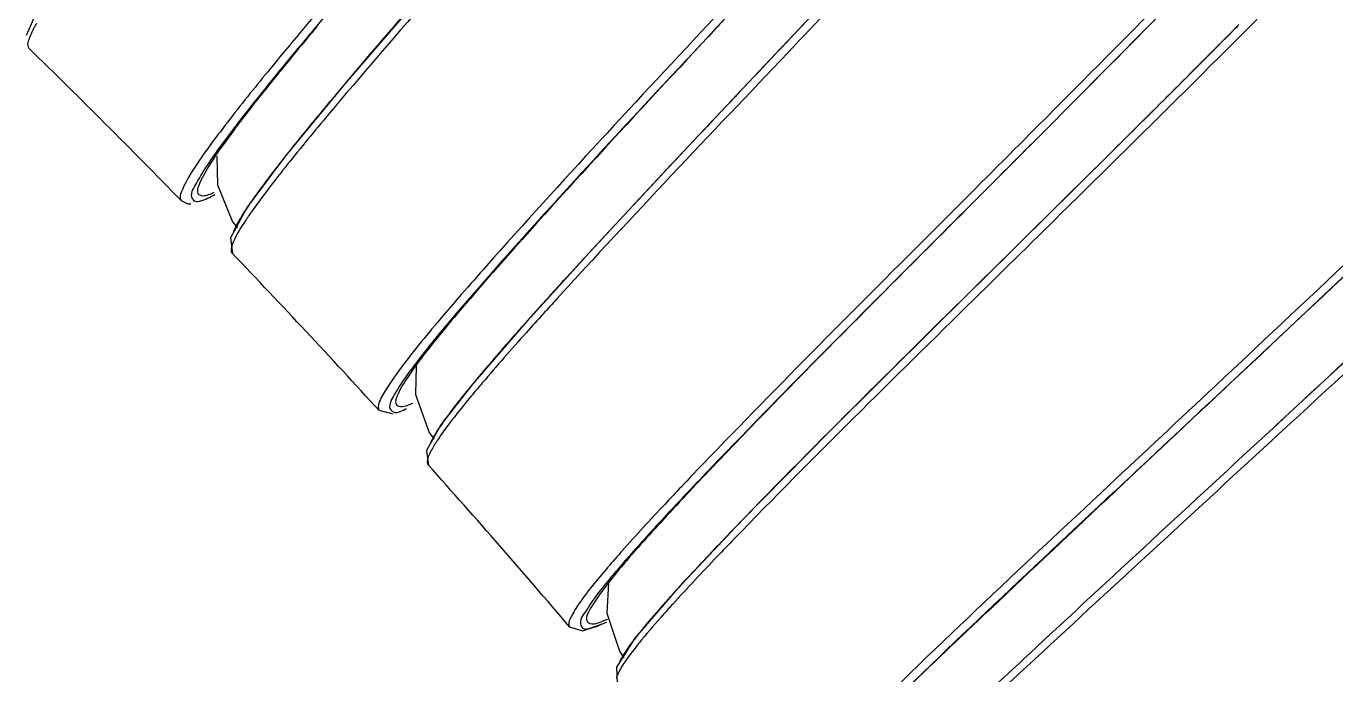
# Model space of a CAD drawing. Header units: millimetres. Extents: x 601 to 1195, y -13 to 407.
# Drawn here: x 1087.56 to 1099.29, y 296.92 to 302.74 of the extents above; entities that cross this region are included whole.
import ezdxf

# ---------------------------------------------------------------- set-up
doc = ezdxf.new("R2010")
doc.units = ezdxf.units.MM
doc.header["$LTSCALE"] = 0.1

msp = doc.modelspace()

# ---------------------------------------------------------------- linework, layer by layer
at = {"color": 7, "linetype": 'Continuous'}
for p, q in [((1097.0155, 302.1348), (1097.8904, 303.0198)), ((1087.648, 302.8645), (1087.5568, 302.6536)), ((1098.4229, 302.7522), (1098.3985, 302.7276)), ((1090.43, 302.2426), (1089.8813, 301.5761)), ((1097.1539, 302.2741), (1097.0158, 302.135)), ((1096.5928, 301.71), (1097.0155, 302.1348)), ((1097.0158, 302.135), (1096.593, 301.7101)), ((1096.5404, 301.7624), (1096.5094, 301.7313)), ((1096.5928, 301.71), (1096.56, 301.6771)), ((1089.2642, 301.5719), (1089.2708, 301.3155)), ((1089.8813, 301.5761), (1089.5369, 301.1148)), ((1097.2979, 301.6262), (1096.9561, 301.2868)), ((1097.2998, 301.6275), (1096.9853, 301.3157)), ((1093.3959, 301.5604), (1092.634, 300.7426)), ((1093.3306, 301.4907), (1093.1408, 301.288)), ((1089.1025, 301.2281), (1089.1372, 301.2174)), ((1089.2708, 301.3155), (1089.4062, 300.9847)), ((1097.0083, 301.2341), (1096.8837, 301.1112)), ((1096.9853, 301.3157), (1096.9561, 301.2868)), ((1097.0368, 301.2623), (1097.0083, 301.2341)), ((1088.9461, 301.1738), (1088.9469, 301.1729)), ((1089.4062, 300.9847), (1089.4497, 300.9308)), ((1092.634, 300.7426), (1092.0142, 300.0602)), ((1092.0142, 300.0602), (1091.5581, 299.532)), ((1091.0513, 299.6892), (1091.0464, 299.4351)), ((1091.5987, 299.58), (1091.5906, 299.5703)), ((1091.6077, 299.5908), (1091.5987, 299.58)), ((1098.2962, 299.5926), (1098.2094, 299.5113)), ((1098.329, 299.6234), (1098.2962, 299.5926)), ((1091.5581, 299.532), (1091.2727, 299.1637)), ((1098.3797, 299.5693), (1098.3478, 299.5393)), ((1098.3797, 299.5693), (1098.3481, 299.5396)), ((1091.0464, 299.4351), (1091.1681, 299.0942)), ((1090.7173, 299.2941), (1090.8429, 299.263)), ((1090.7173, 299.2941), (1090.7199, 299.2908)), ((1098.7584, 299.1618), (1098.7283, 299.1339)), ((1098.758, 299.1614), (1098.7283, 299.1339)), ((1091.1681, 299.0942), (1091.2129, 299.0342)), ((1098.8075, 299.1061), (1098.7786, 299.0794)), ((1093.9643, 298.3005), (1093.3809, 297.6816)), ((1092.895, 298.0318), (1092.8833, 298.0185)), ((1092.7733, 297.7511), (1092.7602, 297.4757)), ((1093.3809, 297.6816), (1093.0113, 297.25)), ((1092.7602, 297.4757), (1092.8718, 297.1342)), ((1092.4257, 297.3531), (1092.5446, 297.3171)), ((1092.4257, 297.3531), (1092.4282, 297.3498)), ((1092.5446, 297.3171), (1092.759, 297.3943)), ((1092.8718, 297.1342), (1092.913, 297.0752))]:
    msp.add_line(p, q, dxfattribs=at)
for points in [[(1093.1986, 305.4068), (1092.06, 304.1172), (1091.1692, 303.102), (1090.43, 302.2426)], [(1095.1138, 303.3803), (1094.272, 302.4896), (1093.3959, 301.5604)], [(1098.3798, 299.5694), (1098.8204, 299.9831), (1099.7722, 300.8834), (1100.6114, 301.6907), (1101.3069, 302.3784)], [(1096.9561, 301.2868), (1095.6977, 300.0422), (1094.749, 299.0976), (1093.9643, 298.3005)], [(1088.9461, 301.1738), (1089.0058, 301.1452), (1089.0311, 301.144)], [(1089.5369, 301.1148), (1089.3869, 300.8415), (1089.4053, 300.6989)], [(1091.2727, 299.1637), (1091.145, 298.9343), (1091.1619, 298.8016)], [(1093.0113, 297.25), (1092.8451, 296.9901), (1092.8534, 296.846)]]:
    msp.add_lwpolyline(points, dxfattribs=at)
for centre, radius, start, end in [((965.3698, 433.1551), 185.7334, 315.197015, 315.609606), ((1088.5228, 302.2495), 1.0131, 153.40758, 153.75518), ((1088.5802, 302.2208), 1.0773, 153.03839, 153.40729), ((1124.9744, 273.4422), 45.5772, 140.09462, 140.38799), ((1121.9358, 276.2011), 41.3958, 140.13016, 140.66518), ((1123.2001, 275.0037), 43.1389, 140.11381, 140.48842), ((964.7185, 435.2075), 188.2054, 314.784351, 315.258346), ((962.5706, 437.6412), 191.4463, 314.728173, 315.198774), ((1087.6021, 302.559), 0.0285, 218.47298, 225.65385), ((1034.1562, 247.7852), 76.5001, 44.256929, 45.702972), ((1099.3129, 294.2064), 12.5653, 142.37436, 142.53897), ((1097.9147, 295.4678), 10.6007, 142.59948, 143.20927), ((1168.1336, 231.1412), 102.6864, 136.912324, 137.500246), ((1090.4737, 300.4133), 1.1656, 150.85501, 151.21671), ((1034.1562, 247.7852), 76.5002, 42.320241, 43.766284), ((1110.6242, 283.9254), 25.1474, 138.6829, 139.69606), ((1116.5365, 278.5448), 33.2225, 138.42982, 139.0143), ((1115.3775, 279.648), 31.5476, 138.52699, 139.05353), ((1134.072, 262.4468), 56.4238, 137.57071, 137.75586), ((1123.9869, 271.5861), 42.8137, 137.91407, 138.06462), ((1128.225, 267.5337), 48.6104, 137.6303, 137.84216), ((1128.1388, 267.8363), 48.4082, 137.7569, 137.91384), ((1101.8554, 291.017), 13.3613, 139.89927, 140.08239), ((1102.0996, 290.6672), 13.7132, 139.68296, 139.98551), ((1092.0569, 298.5755), 0.9766, 149.3054, 150.86732), ((1092.2678, 298.4506), 1.2217, 148.24308, 149.3196), ((1092.0744, 298.4545), 1.0092, 149.0394, 150.44684), ((1091.1799, 298.8235), 0.0284, 215.03409, 222.0139), ((1034.1562, 247.7852), 76.5002, 40.383575, 41.829619), ((1126.979, 266.7932), 46.2381, 136.17952, 136.52116), ((1125.2895, 268.4957), 43.765, 136.19761, 136.62102), ((1115.7548, 277.6344), 30.5524, 136.77366, 137.11854), ((1102.0092, 290.0452), 12.0402, 138.59723, 138.75624), ((1092.3446, 298.4123), 1.0765, 292.12342, 293.10637)]:
    msp.add_arc(centre, radius, start, end, dxfattribs=at)
for points, knots in [([(1092.7229, 305.8201), (1092.4734, 305.5334), (1091.5652, 304.491), (1090.655, 303.45), (1090.0119, 302.681)], [0, 0, 0, 0, 0.2749312, 1, 1, 1, 1]), ([(1092.8077, 305.8046), (1092.5585, 305.5182), (1091.6509, 304.4764), (1090.7412, 303.4362), (1090.0987, 302.6672)], [0, 0, 0, 0, 0.2748023, 1, 1, 1, 1]), ([(1093.1964, 305.4043), (1092.9274, 305.0993), (1091.9622, 304.0061), (1090.9937, 302.9154), (1090.3181, 302.1094)], [0, 0, 0, 0, 0.2788329, 1, 1, 1, 1]), ([(1093.0987, 305.1822), (1092.8436, 304.8942), (1091.9268, 303.8598), (1091.0081, 302.8267), (1090.3646, 302.0646)], [0, 0, 0, 0, 0.2783519, 1, 1, 1, 1]), ([(1099.6777, 305.0002), (1099.4672, 304.7678), (1098.4406, 303.6699), (1097.38, 302.6048), (1096.5404, 301.7624)], [0, 0, 0, 0, 0.2086381, 1, 1, 1, 1]), ([(1100.0696, 304.3338), (1099.8616, 304.1102), (1098.8673, 303.0699), (1097.8437, 302.0583), (1097.0368, 301.2623)], [0, 0, 0, 0, 0.2122631, 1, 1, 1, 1]), ([(1094.7349, 303.7894), (1094.4525, 303.4855), (1093.4468, 302.4044), (1092.4371, 301.3265), (1091.7368, 300.5284)], [0, 0, 0, 0, 0.2809352, 1, 1, 1, 1]), ([(1094.7053, 303.7576), (1094.4273, 303.4591), (1093.433, 302.3924), (1092.4353, 301.3282), (1091.7398, 300.541)], [0, 0, 0, 0, 0.27971, 1, 1, 1, 1]), ([(1094.5284, 303.6765), (1094.2618, 303.3904), (1093.3071, 302.3666), (1092.3504, 301.3442), (1091.6813, 300.5892)], [0, 0, 0, 0, 0.279327, 1, 1, 1, 1]), ([(1095.1122, 303.3786), (1094.9588, 303.2161), (1094.3645, 302.5873), (1093.7697, 301.9589), (1093.3306, 301.4907)], [0, 0, 0, 0, 0.2581173, 1, 1, 1, 1]), ([(1095.166, 303.3276), (1094.9041, 303.0511), (1093.9483, 302.0435), (1092.9904, 301.0376), (1092.3111, 300.2928)], [0, 0, 0, 0, 0.2742002, 1, 1, 1, 1]), ([(1087.6489, 302.763), (1087.6438, 302.7538), (1087.6339, 302.736), (1087.6244, 302.7179), (1087.62, 302.7092)], [0, 0, 0, 0, 0.5189644, 1, 1, 1, 1]), ([(1087.6141, 302.6975), (1087.6051, 302.6792), (1087.5854, 302.6331), (1087.5589, 302.5676), (1087.5798, 302.5412)], [0, 0, 0, 0, 0.3774003, 1, 1, 1, 1]), ([(1101.5421, 302.7206), (1101.3245, 302.4967), (1100.2712, 301.4458), (1099.1864, 300.4275), (1098.329, 299.6234)], [0, 0, 0, 0, 0.2098585, 1, 1, 1, 1]), ([(1101.5867, 302.6641), (1101.3714, 302.4416), (1100.321, 301.3907), (1099.2376, 300.3738), (1098.3798, 299.5694)], [0, 0, 0, 0, 0.2084523, 1, 1, 1, 1]), ([(1089.8627, 302.5016), (1089.8154, 302.4444), (1089.6458, 302.2383), (1089.4786, 302.0302), (1089.361, 301.8776)], [0, 0, 0, 0, 0.2780487, 1, 1, 1, 1]), ([(1089.9186, 302.4502), (1089.8728, 302.3947), (1089.7091, 302.1948), (1089.5477, 301.993), (1089.4346, 301.845)], [0, 0, 0, 0, 0.2786971, 1, 1, 1, 1]), ([(1089.9179, 302.4399), (1089.8782, 302.3914), (1089.7347, 302.2152), (1089.5933, 302.0373), (1089.4934, 301.9065)], [0, 0, 0, 0, 0.2760092, 1, 1, 1, 1]), ([(1090.3181, 302.1094), (1090.2694, 302.0512), (1090.0955, 301.8424), (1089.9241, 301.6316), (1089.8041, 301.477)], [0, 0, 0, 0, 0.2795592, 1, 1, 1, 1]), ([(1090.3646, 302.0646), (1090.3164, 302.0075), (1090.143, 301.801), (1089.9719, 301.5927), (1089.8511, 301.4397)], [0, 0, 0, 0, 0.2771314, 1, 1, 1, 1]), ([(1101.8935, 302.1433), (1101.6799, 301.9269), (1100.6517, 300.9151), (1099.5935, 299.9346), (1098.758, 299.1614)], [0, 0, 0, 0, 0.2107833, 1, 1, 1, 1]), ([(1101.8866, 302.1455), (1101.6752, 301.93), (1100.6502, 300.9169), (1099.5938, 299.9364), (1098.7584, 299.1618)], [0, 0, 0, 0, 0.2094682, 1, 1, 1, 1]), ([(1101.953, 302.0841), (1101.7373, 301.8671), (1100.7051, 300.8573), (1099.6442, 299.8775), (1098.8075, 299.1061)], [0, 0, 0, 0, 0.2119011, 1, 1, 1, 1]), ([(1089.339, 301.8489), (1089.2982, 301.7957), (1089.1729, 301.628), (1089.0491, 301.4572), (1088.9829, 301.331)], [0, 0, 0, 0, 0.319766, 1, 1, 1, 1]), ([(1089.4346, 301.845), (1089.3944, 301.7924), (1089.2707, 301.6266), (1089.1487, 301.4577), (1089.0836, 301.3327)], [0, 0, 0, 0, 0.3196995, 1, 1, 1, 1]), ([(1089.4254, 301.8165), (1089.393, 301.7733), (1089.2917, 301.6344), (1089.1927, 301.4926), (1089.1381, 301.3878)], [0, 0, 0, 0, 0.3135947, 1, 1, 1, 1]), ([(1096.593, 301.7101), (1096.3013, 301.4168), (1095.2619, 300.3725), (1094.2185, 299.3315), (1093.4927, 298.5592)], [0, 0, 0, 0, 0.2807219, 1, 1, 1, 1]), ([(1096.5094, 301.7313), (1096.244, 301.465), (1095.276, 300.4949), (1094.3061, 299.5262), (1093.6176, 298.8086)], [0, 0, 0, 0, 0.2743375, 1, 1, 1, 1]), ([(1096.56, 301.6771), (1096.2978, 301.4139), (1095.3413, 300.4553), (1094.3831, 299.4981), (1093.703, 298.7887)], [0, 0, 0, 0, 0.2743281, 1, 1, 1, 1]), ([(1089.8041, 301.477), (1089.7831, 301.45), (1089.7084, 301.3529), (1089.6353, 301.2544), (1089.5846, 301.1819)], [0, 0, 0, 0, 0.2781644, 1, 1, 1, 1]), ([(1089.1381, 301.3878), (1089.1283, 301.369), (1089.1071, 301.3231), (1089.0788, 301.2527), (1089.1025, 301.2281)], [0, 0, 0, 0, 0.3842511, 1, 1, 1, 1]), ([(1089.8511, 301.4397), (1089.8251, 301.4068), (1089.7334, 301.2896), (1089.6438, 301.1707), (1089.5822, 301.0834)], [0, 0, 0, 0, 0.2819299, 1, 1, 1, 1]), ([(1088.9829, 301.331), (1088.9732, 301.3125), (1088.9522, 301.267), (1088.9237, 301.199), (1088.9461, 301.1738)], [0, 0, 0, 0, 0.3824553, 1, 1, 1, 1]), ([(1089.0836, 301.3327), (1089.0628, 301.2929), (1089.0062, 301.2321), (1089.0636, 301.1645), (1089.0836, 301.1653)], [0, 0, 0, 0, 0.6919357, 1, 1, 1, 1]), ([(1089.0836, 301.1653), (1089.0936, 301.1657), (1089.1517, 301.1769), (1089.2046, 301.2046), (1089.2476, 301.2276)], [0, 0, 0, 0, 0.1707659, 1, 1, 1, 1]), ([(1096.9537, 301.2844), (1096.6647, 300.9983), (1095.6279, 299.9728), (1094.5879, 298.95), (1093.8594, 298.1914)], [0, 0, 0, 0, 0.2788331, 1, 1, 1, 1]), ([(1089.5846, 301.1819), (1089.5714, 301.1631), (1089.5263, 301.0975), (1089.4832, 301.0304), (1089.4557, 300.9809)], [0, 0, 0, 0, 0.2888137, 1, 1, 1, 1]), ([(1096.8837, 301.1112), (1096.6059, 300.8373), (1095.607, 299.8532), (1094.6061, 298.8706), (1093.9023, 298.1431)], [0, 0, 0, 0, 0.2782296, 1, 1, 1, 1]), ([(1089.5822, 301.0834), (1089.562, 301.0547), (1089.5, 300.9638), (1089.4399, 300.8701), (1089.411, 300.8006)], [0, 0, 0, 0, 0.3176966, 1, 1, 1, 1]), ([(1089.411, 300.8006), (1089.4065, 300.7899), (1089.3992, 300.7704), (1089.3944, 300.7501), (1089.3934, 300.7409)], [0, 0, 0, 0, 0.5582081, 1, 1, 1, 1]), ([(1089.3934, 300.7409), (1089.3925, 300.7333), (1089.3921, 300.7194), (1089.3981, 300.7062), (1089.4023, 300.702)], [0, 0, 0, 0, 0.563727, 1, 1, 1, 1]), ([(1091.4577, 300.3345), (1091.4016, 300.2698), (1091.2142, 300.0516), (1091.0301, 299.8299), (1090.9095, 299.6677)], [0, 0, 0, 0, 0.2973889, 1, 1, 1, 1]), ([(1091.5488, 300.3229), (1091.4935, 300.259), (1091.3085, 300.0433), (1091.1269, 299.8242), (1091.0081, 299.6637)], [0, 0, 0, 0, 0.2973646, 1, 1, 1, 1]), ([(1091.4461, 300.1918), (1091.3965, 300.1332), (1091.2361, 299.9407), (1091.0788, 299.7447), (1090.9816, 299.6005)], [0, 0, 0, 0, 0.3064489, 1, 1, 1, 1]), ([(1092.1379, 300.1982), (1092.0909, 300.1459), (1091.9214, 299.9561), (1091.7539, 299.7644), (1091.6352, 299.6235)], [0, 0, 0, 0, 0.276121, 1, 1, 1, 1]), ([(1092.1902, 300.1598), (1092.139, 300.1033), (1091.9546, 299.8985), (1091.7725, 299.6918), (1091.6436, 299.5399)], [0, 0, 0, 0, 0.2769396, 1, 1, 1, 1]), ([(1090.9095, 299.6677), (1090.8583, 299.5987), (1090.7852, 299.4912), (1090.7152, 299.3709), (1090.7115, 299.3242)], [0, 0, 0, 0, 0.6472712, 1, 1, 1, 1]), ([(1091.0081, 299.6637), (1090.9575, 299.5955), (1090.8854, 299.4891), (1090.8166, 299.3698), (1090.8132, 299.3236)], [0, 0, 0, 0, 0.6468713, 1, 1, 1, 1]), ([(1090.9816, 299.6005), (1090.9447, 299.5457), (1090.8985, 299.477), (1090.8574, 299.3622), (1090.8773, 299.3407)], [0, 0, 0, 0, 0.6933319, 1, 1, 1, 1]), ([(1091.5906, 299.5703), (1091.5508, 299.5225), (1091.4248, 299.368), (1091.3013, 299.2104), (1091.2291, 299.0936)], [0, 0, 0, 0, 0.3116263, 1, 1, 1, 1]), ([(1091.5969, 299.4845), (1091.5591, 299.4395), (1091.4362, 299.2906), (1091.3162, 299.1386), (1091.2423, 299.0265)], [0, 0, 0, 0, 0.3046983, 1, 1, 1, 1]), ([(1098.3478, 299.5393), (1097.6096, 298.8457), (1096.3502, 297.6617), (1095.0942, 296.4701), (1094.6095, 295.9424)], [0, 0, 0, 0, 0.5857076, 1, 1, 1, 1]), ([(1098.2094, 299.5113), (1097.8926, 299.2143), (1096.7829, 298.1741), (1095.6684, 297.138), (1094.901, 296.3683)], [0, 0, 0, 0, 0.28549, 1, 1, 1, 1]), ([(1098.3481, 299.5396), (1098.0501, 299.2602), (1096.9847, 298.2619), (1095.9162, 297.2665), (1095.1685, 296.5272)], [0, 0, 0, 0, 0.2798032, 1, 1, 1, 1]), ([(1090.8773, 299.3407), (1090.8823, 299.3353), (1090.9316, 299.3154), (1090.982, 299.3426), (1091.0212, 299.3591)], [0, 0, 0, 0, 0.1476836, 1, 1, 1, 1]), ([(1090.7115, 299.3242), (1090.711, 299.3186), (1090.7111, 299.3081), (1090.7148, 299.2981), (1090.7175, 299.2943)], [0, 0, 0, 0, 0.5498386, 1, 1, 1, 1]), ([(1090.8132, 299.3236), (1090.8119, 299.3048), (1090.8686, 299.2487), (1090.9282, 299.2934), (1090.9652, 299.3091)], [0, 0, 0, 0, 0.3192149, 1, 1, 1, 1]), ([(1098.7283, 299.1339), (1098.0015, 298.4615), (1096.7407, 297.2967), (1095.4861, 296.1228), (1094.9827, 295.5986)], [0, 0, 0, 0, 0.5767176, 1, 1, 1, 1]), ([(1091.2039, 299.0509), (1091.1995, 299.0431), (1091.1915, 299.0281), (1091.1841, 299.0128), (1091.1807, 299.0055)], [0, 0, 0, 0, 0.526336, 1, 1, 1, 1]), ([(1091.2423, 299.0265), (1091.2363, 299.0175), (1091.225, 299), (1091.2141, 298.9823), (1091.2089, 298.9737)], [0, 0, 0, 0, 0.5191815, 1, 1, 1, 1]), ([(1098.7786, 299.0794), (1098.0509, 298.4086), (1096.7825, 297.2417), (1095.5207, 296.0654), (1095.009, 295.539)], [0, 0, 0, 0, 0.5741134, 1, 1, 1, 1]), ([(1091.1965, 298.9523), (1091.1871, 298.9357), (1091.1659, 298.8934), (1091.1384, 298.8332), (1091.1566, 298.8072)], [0, 0, 0, 0, 0.375173, 1, 1, 1, 1]), ([(1093.4273, 298.6091), (1093.3774, 298.5564), (1093.1978, 298.3659), (1093.0204, 298.1734), (1092.895, 298.0318)], [0, 0, 0, 0, 0.2774482, 1, 1, 1, 1]), ([(1093.48, 298.5544), (1093.4329, 298.5046), (1093.2636, 298.3243), (1093.0964, 298.142), (1092.9781, 298.0079)], [0, 0, 0, 0, 0.2771216, 1, 1, 1, 1]), ([(1093.3671, 298.4248), (1093.3086, 298.3617), (1093.1126, 298.1482), (1092.9199, 297.9313), (1092.7929, 297.7718)], [0, 0, 0, 0, 0.2969066, 1, 1, 1, 1]), ([(1093.8594, 298.1914), (1093.8071, 298.1369), (1093.6205, 297.9414), (1093.4362, 297.7436), (1093.3065, 297.5982)], [0, 0, 0, 0, 0.2793411, 1, 1, 1, 1]), ([(1093.9023, 298.1431), (1093.8506, 298.0897), (1093.6645, 297.8963), (1093.4805, 297.7008), (1093.3502, 297.557)], [0, 0, 0, 0, 0.2769861, 1, 1, 1, 1]), ([(1092.8833, 298.0185), (1092.8383, 297.9676), (1092.6987, 297.8059), (1092.5607, 297.6409), (1092.4825, 297.5176)], [0, 0, 0, 0, 0.3174139, 1, 1, 1, 1]), ([(1092.9561, 297.9828), (1092.9144, 297.9353), (1092.7842, 297.7834), (1092.656, 297.6283), (1092.583, 297.5124)], [0, 0, 0, 0, 0.3157663, 1, 1, 1, 1]), ([(1092.7929, 297.7718), (1092.7286, 297.691), (1092.6579, 297.5955), (1092.5597, 297.4266), (1092.5874, 297.3945)], [0, 0, 0, 0, 0.7094066, 1, 1, 1, 1]), ([(1093.3065, 297.5982), (1093.2851, 297.5742), (1093.2079, 297.4869), (1093.1321, 297.3983), (1093.0788, 297.3328)], [0, 0, 0, 0, 0.2761066, 1, 1, 1, 1]), ([(1092.4825, 297.5176), (1092.4706, 297.4988), (1092.4441, 297.4513), (1092.4063, 297.3839), (1092.4257, 297.3531)], [0, 0, 0, 0, 0.3797244, 1, 1, 1, 1]), ([(1092.583, 297.5124), (1092.5575, 297.4719), (1092.4967, 297.4187), (1092.5387, 297.3351), (1092.5587, 297.3333)], [0, 0, 0, 0, 0.7038108, 1, 1, 1, 1]), ([(1093.3502, 297.557), (1093.3234, 297.5275), (1093.2283, 297.4216), (1093.135, 297.3141), (1093.07, 297.2348)], [0, 0, 0, 0, 0.2798083, 1, 1, 1, 1]), ([(1092.5587, 297.3333), (1092.5688, 297.3324), (1092.6302, 297.3381), (1092.6869, 297.3637), (1092.7332, 297.3847)], [0, 0, 0, 0, 0.1656037, 1, 1, 1, 1]), ([(1092.5874, 297.3945), (1092.5926, 297.3885), (1092.6486, 297.366), (1092.7052, 297.3969), (1092.75, 297.4151)], [0, 0, 0, 0, 0.1420424, 1, 1, 1, 1]), ([(1100.011, 297.396), (1099.7316, 297.1512), (1098.7103, 296.2575), (1097.6875, 295.3652), (1096.9581, 294.7022)], [0, 0, 0, 0, 0.2737223, 1, 1, 1, 1]), ([(1093.07, 297.2348), (1093.0465, 297.2061), (1092.9742, 297.1149), (1092.9034, 297.0208), (1092.8675, 296.9499)], [0, 0, 0, 0, 0.3183521, 1, 1, 1, 1]), ([(1093.0788, 297.3328), (1093.0551, 297.3036), (1092.9827, 297.2115), (1092.9117, 297.1165), (1092.8771, 297.0447)], [0, 0, 0, 0, 0.320964, 1, 1, 1, 1]), ([(1100.0601, 297.3404), (1099.5809, 296.9197), (1098.6754, 296.1263), (1097.4442, 295.0435), (1096.5256, 294.1913), (1096.0258, 293.7103), (1095.8743, 293.505)], [0, 0, 0, 0, 0.3367784, 0.6360314, 0.8652416, 1, 1, 1, 1]), ([(1100.0605, 297.3408), (1099.3219, 296.6937), (1098.041, 295.5729), (1096.7661, 294.4426), (1096.2533, 293.9365)], [0, 0, 0, 0, 0.5767987, 1, 1, 1, 1]), ([(1092.8675, 296.9499), (1092.8624, 296.9398), (1092.8537, 296.9212), (1092.8473, 296.9017), (1092.8453, 296.8928)], [0, 0, 0, 0, 0.5545011, 1, 1, 1, 1])]:
    msp.add_open_spline(points, degree=3, knots=knots, dxfattribs=at)
for points in [[(1089.1372, 301.2174), (1089.1738, 301.2186), (1089.2089, 301.2345), (1089.2422, 301.2497)], [(1089.4521, 300.9745), (1089.4382, 300.9493), (1089.4251, 300.9235), (1089.4145, 300.8967)]]:
    msp.add_open_spline(points, degree=3, dxfattribs=at)

doc.saveas('drawing.dxf')
